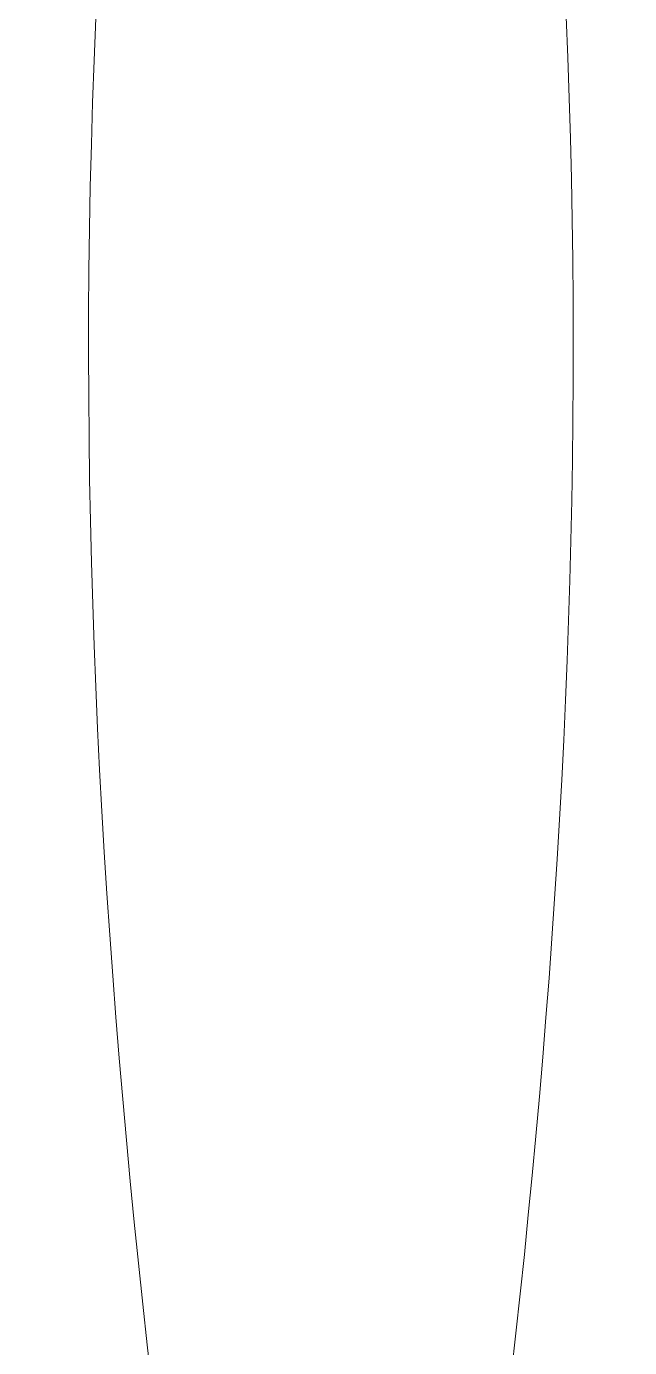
# Model space of a CAD drawing. Extents: x -864 to 2539, y -2536 to -44.
# Drawn here: x 720.97 to 725.11, y -613.95 to -604.88 of the extents above; entities that cross this region are included whole.
import ezdxf

# ---------------------------------------------------------------- set-up
doc = ezdxf.new("R2010")
doc.units = 0
doc.header["$MEASUREMENT"] = 0
doc.layers.add('Layer 1', color=7, linetype='Continuous', lineweight=0)

msp = doc.modelspace()

# ---------------------------------------------------------------- linework, layer by layer
at = {"layer": 'Layer 1'}
for points, knots in [([(978.1801, -956.615), (976.9801, -952.275), (974.89, -948.625), (971.9301, -945.715), (967.1901, -941.0651), (957.91, -935.0551), (943.5701, -927.3251), (930.41, -920.235), (918.0601, -912.845), (906.8201, -905.3351), (940.4401, -868.0651), (957.4801, -817.3051), (957.4801, -754.405), (957.4801, -712.345), (949.6801, -675.1849), (934.29, -643.955), (918.86, -612.635), (895.8101, -588.145), (865.7701, -571.145), (835.78, -554.1849), (799.42, -545.5851), (757.6801, -545.5851), (726.9301, -545.5851), (699.0701, -550.465), (674.87, -560.0851), (650.63, -569.725), (629.7701, -583.845), (612.87, -602.035), (595.9701, -620.205), (582.9, -642.535), (574.0001, -668.405), (565.13, -694.1949), (560.63, -722.955), (560.63, -753.855), (560.63, -784.205), (564.9401, -812.6749), (573.4501, -838.475), (581.9801, -864.345), (594.86, -886.995), (611.7501, -905.795), (628.65, -924.635), (649.84, -939.265), (674.7301, -949.265), (699.5701, -959.255), (728.03, -964.3251), (759.3301, -964.3251), (797.42, -964.3251), (830.12, -957.625), (856.54, -944.4149), (870.34, -954.3051), (883.2401, -963.105), (894.9, -970.5751), (906.85, -978.245), (917.4301, -984.1749), (926.34, -988.225), (935.41, -992.3351), (943.28, -994.4149), (949.7301, -994.4149), (957.88, -994.4149), (964.91, -991.3051), (970.64, -985.145), (970.6801, -985.105), (970.7201, -985.0551), (970.7601, -985.015), (976.4701, -978.8251), (979.37, -972.475), (979.37, -966.155), (979.37, -962.6749), (978.9701, -959.495), (978.1801, -956.615)], [0, 0, 0, 0, 1, 1, 1, 2, 2, 2, 3, 3, 3, 4, 4, 4, 5, 5, 5, 6, 6, 6, 7, 7, 7, 8, 8, 8, 9, 9, 9, 10, 10, 10, 11, 11, 11, 12, 12, 12, 13, 13, 13, 14, 14, 14, 15, 15, 15, 16, 16, 16, 17, 17, 17, 18, 18, 18, 19, 19, 19, 20, 20, 20, 21, 21, 21, 22, 22, 22, 23, 23, 23, 23]), ([(723.0612, -565.5731), (729.5841, -566.4348), (735.8021, -569.6035), (740.9861, -575.0392), (749.6785, -584.124), (749.2555, -598.5127), (748.608, -610.472), (742.2775, -610.9326), (736.1202, -611.887), (730.1581, -613.3164), (730.5693, -609.2172), (730.5773, -605.0428), (729.836, -600.6007), (728.2053, -590.8296), (725.7658, -581.2175), (723.0612, -571.6452), (720.3566, -581.2175), (717.9171, -590.8296), (716.2863, -600.6007), (715.2882, -606.5823), (715.641, -612.0806), (716.524, -617.56), (714.9565, -618.1669), (713.4029, -618.8042), (711.87, -619.485), (709.297, -620.626), (706.7851, -621.8692), (704.3342, -623.2091), (702.5562, -619.6553), (700.2648, -616.4651), (697.6057, -613.6997), (697.619, -613.5671), (697.672, -613.4742), (697.672, -613.3417), (696.9959, -600.8924), (695.7364, -584.8635), (705.1363, -575.0392), (710.3203, -569.6035), (716.5383, -566.4348), (723.0612, -565.5731)], [0, 0, 0, 0, 1, 1, 1, 2, 2, 2, 3, 3, 3, 4, 4, 4, 5, 5, 5, 6, 6, 6, 7, 7, 7, 8, 8, 8, 9, 9, 9, 10, 10, 10, 11, 11, 11, 12, 12, 12, 13, 13, 13, 13]), ([(722.4248, -597.1271), (722.6237, -596.2122), (722.8623, -595.3108), (723.0612, -594.4094), (723.2601, -595.3108), (723.4987, -596.2122), (723.6975, -597.1271), (725.0216, -603.3436), (724.9191, -609.1805), (724.2021, -614.9261), (723.4677, -615.1472), (722.7355, -615.3733), (722.0077, -615.6096), (721.2125, -609.6432), (721.0482, -603.5902), (722.4248, -597.1271)], [0, 0, 0, 0, 1, 1, 1, 2, 2, 2, 3, 3, 3, 4, 4, 4, 5, 5, 5, 5])]:
    msp.add_open_spline(points, degree=3, knots=knots, dxfattribs=at)

doc.saveas('drawing.dxf')
